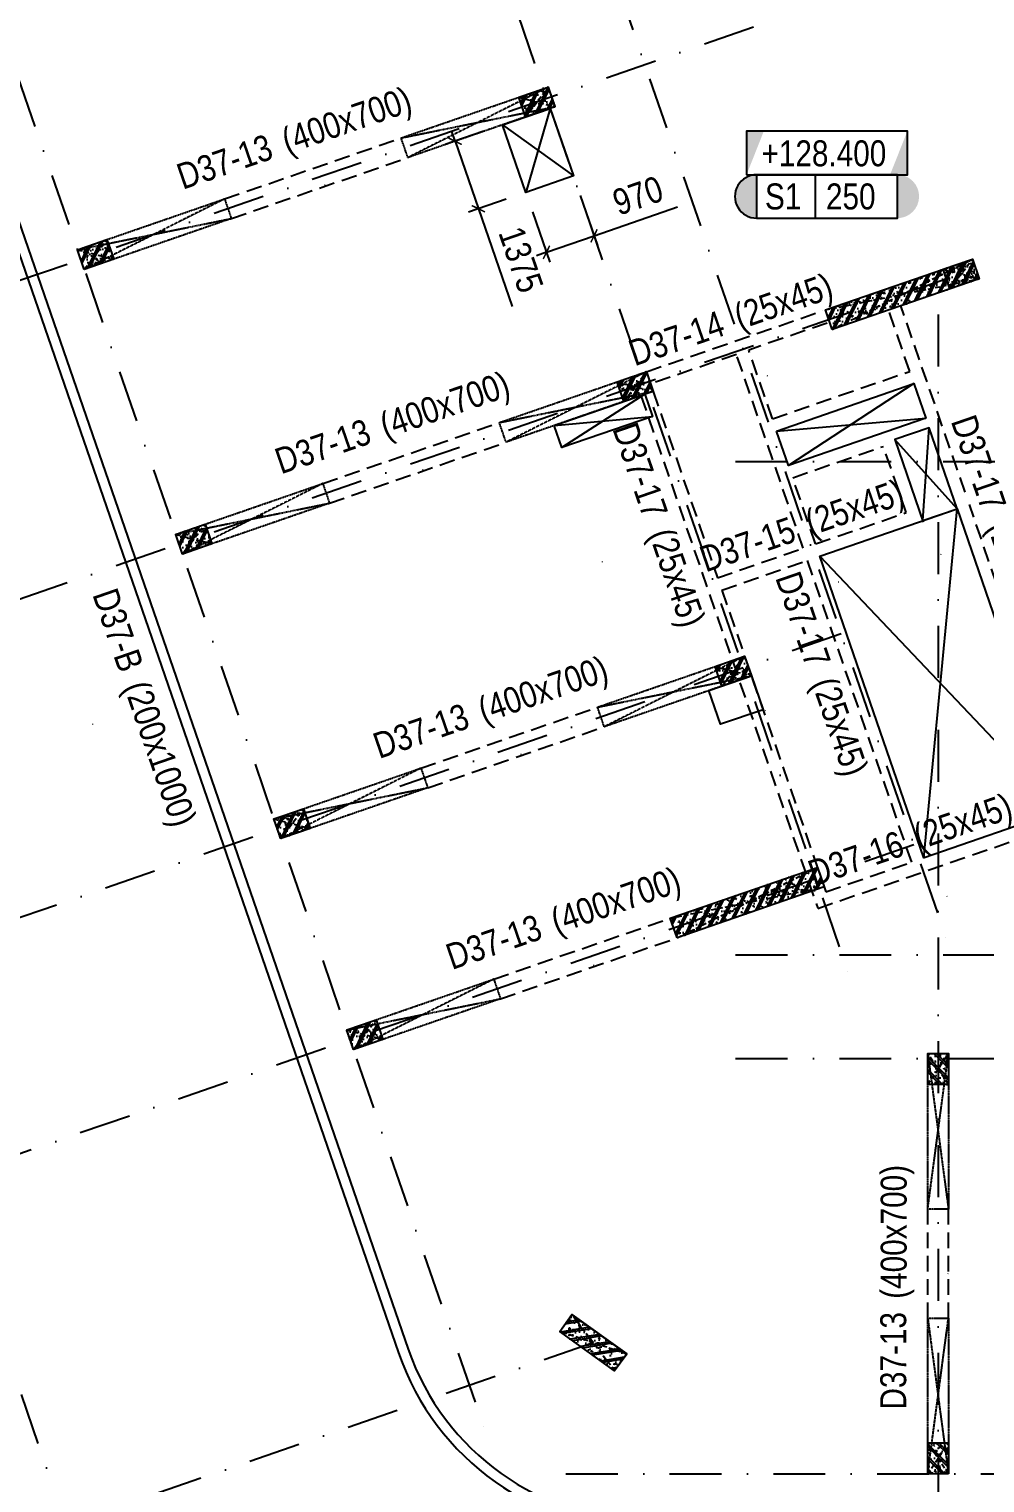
# Model space of a CAD drawing. Header units: millimetres. Extents: x -159515 to 1327256, y -225156 to 138737.
# Drawn here: x 671992 to 690419, y -32239 to -4233 of the extents above; entities that cross this region are included whole.
import ezdxf
from ezdxf.enums import TextEntityAlignment as Align

# ---------------------------------------------------------------- set-up
doc = ezdxf.new("R2010")
doc.units = ezdxf.units.MM
doc.header["$MEASUREMENT"] = 0
for name, pattern in [('DASHDOT', [1, 0.5, -0.25, 0, -0.25]), ('DASHED', [4.5, 3, -1.5]), ('HIDDEN', [0.375, 0.25, -0.125])]:
    doc.linetypes.add(name, pattern=pattern)
for name, color, linetype in [('ccu11-Khuat', 9, 'DASHED'), ('ccu11-Manh', 8, 'Continuous'), ('ccu11-Thay', 7, 'Continuous'), ('ccu12-Chidan', 9, 'Continuous'), ('ccu12-Text', 31, 'Continuous'), ('KC2-DIM', 251, 'Continuous'), ('KT-Luoi truc South Tower', 8, 'DASHDOT'), ('ST_MBDV Cot vach 220805$0$AUDIT_I_220805193045-5', 6, 'Continuous'), ('Xref_ST_MBDV Cot vach 30.7.2022|Xref_ST_MBDV Cot vach 30.7.2022|Xref_ST_MBDV Cot vach 30.7.2022|Xref_ST_MBDV Cot vach 30.7.2022|KC-Betong', 6, 'Continuous')]:
    doc.layers.add(name, color=color, linetype=linetype)
for name, color, linetype, lineweight in [('ccu12-Tencaukien', 9, 'Continuous', 15), ('KC-Tencaukien', 9, 'Continuous', 15), ('KT-Kich thuoc', 159, 'Continuous', 18)]:
    doc.layers.add(name, color=color, linetype=linetype, lineweight=lineweight)
doc.styles.add('Arial Narrow', font='ARIALN.TTF')
doc.dimstyles.new('ccu12-200', dxfattribs={"dimscale": 200, "dimtxt": 2.5, "dimasz": 1, "dimexe": 1, "dimexo": 2, "dimgap": 1, "dimtad": 1, "dimdec": 0, "dimrnd": 5, "dimdsep": 46, "dimtxsty": 'Arial Narrow', "dimblk": 'ARCHTICK', "dimcen": -1, "dimdle": 1, "dimclrd": 256, "dimclre": 256, "dimclrt": 3, "dimadec": 0, "dimazin": 2, "dimtfac": 0.1, "dimtdec": 0, "dimtmove": 0, "dimatfit": 1, "dimldrblk": 'ARCHTICK', "dimfxl": 1, "dimtvp": 0.833333, "dimtolj": 1, "dimtzin": 12, "dimarcsym": 0})
pattern_1 = [(50, (-550, 3050), (286.904, -25.101), [30, -330]), (355, (-550, 3050), (-55.5, 300.877), [24, -264]), (100.451, (-526.1, 3047.9), (231.404, 275.776), [25.496, -280.457]), (46.184, (-550, 3130), (426.896, -66.208), [45, -495]), (96.636, (-514.43, 3124.5), (373.865, 389.647), [38.244, -420.685]), (351.184, (-550, 3130), (373.865, 389.65), [36, -396]), (21, (-510, 3110), (238.763, -161.048), [30, -330]), (326, (-510, 3110), (97.326, 290.06), [24, -264]), (71.451, (-490.1, 3096.58), (336.09, 129.012), [25.496, -280.457]), (37.5, (-550, 3050), (4.864, 133.1575), [0, -260.8, 0, -268, 0, -265]), (7.5, (-550, 3050), (105.228, 157.7647), [0, -152.8, 0, -254.8, 0, -101]), (327.5, (-639.2, 3050), (213.529, -9.022), [0, -100, 0, -312, 0, -414]), (317.5, (-679.2, 3050), (233.274, 40.042), [0, -130, 0, -207.2, 0, -294]), (45, (-550, 3050), (-120.208, 120.208), []), (45, (-550, 3099), (-120.208, 120.208), [])]

# ---------------------------------------------------------------- blocks, each defined once
blk = doc.blocks.new('Asix South Tower')
at = {"layer": 'KT-Luoi truc South Tower', "ltscale": 2000}
for p, q in [((-61527.4, 64693.7), (-45306.5, 17710.6)), ((-63417.9, 64041.1), (-47197, 17057.9)), ((-72397.8, 60940.8), (-54232.5, 8325.6)), ((-80172.4, 58256.6), (-62007.1, 5641.4)), ((-37736.8, 39354.3), (-105450.5, 15976.2)), ((-37735.1, 33218.9), (-103274.2, 10591.7)), ((-45523, 29903.8), (-45523, -4459.1)), ((-49426.2, 27070.4), (10118.8, 27070.4)), ((-47391.3, 23749.2), (-101381.4, 5109.2)), ((-45988, 19684.6), (-99978.1, 1044.6)), ((-49426.2, 17570.4), (10118.8, 17570.4)), ((-49426.2, 15570.4), (10118.8, 15570.4)), ((-52170.8, 10095.3), (-96381.5, -5168.4)), ((-52698.1, 7570.4), (10118.8, 7570.4))]:
    blk.add_line(p, q, dxfattribs=at)
blk = doc.blocks.new('*U192')
at = {"layer": 'ccu12-Tencaukien', "color": 8, "ltscale": 10000}
blk.add_line((361, -155), (354, -155), dxfattribs=at)
at = {"layer": 'ccu12-Text', "color": 2, "style": 'Arial Narrow', "width": 0.8}
blk.add_attdef('SH', text='', height=300, dxfattribs=at).set_placement((276, 6), align=Align.BOTTOM_RIGHT)
at = {"layer": 'ccu12-Text', "color": 31, "style": 'Arial Narrow', "width": 0.8}
for tag, p in [('(', (508, -75)), ('KT', (633, -75)), (')', (963, -75))]:
    blk.add_attdef(tag, text='', height=250, dxfattribs=at).set_placement(p, align=Align.BOTTOM_LEFT)
blk = doc.blocks.new('_ArchTick')
at = {"color": 0, "const_width": 0.15}
blk.add_lwpolyline([(-0.5, -0.5), (0.5, 0.5)], dxfattribs=at)
blk = doc.blocks.new('*D239')
at = {"layer": 'Defpoints', "color": 0, "transparency": 16777216}
for p in [(681119, -6079, 0), (681568, -7378, 0), (680654, -7694)]:
    blk.add_point(p, dxfattribs=at)
at = {"layer": 'KC2-DIM', "lineweight": -2, "transparency": 16777216}
for p, q in [((680741, -6209), (680016, -6459)), ((680205, -6394), (680140, -6205)), ((680205, -6394), (680654, -7694)), ((681190, -7509), (680465, -7759)), ((680654, -7694), (681303, -9574))]:
    blk.add_line(p, q, dxfattribs=at)
at = {"layer": 'KC2-DIM', "lineweight": -2, "transparency": 16777216, "xscale": 200, "yscale": 200, "zscale": 200}
for p, rotation in [((680205, -6394), 289.0471379530832), ((680654, -7694), 109.0471379530833)]:
    blk.add_blockref('_ArchTick', p, dxfattribs=dict(at, rotation=rotation))
at = {"layer": 'KC2-DIM', "color": 3, "transparency": 16777216, "insert": (681474, -8674), "char_height": 500, "attachment_point": 5, "rotation": 289.0471, "style": 'Arial Narrow'}
blk.add_mtext('\\A1;1375', dxfattribs=at)
blk = doc.blocks.new('*D240')
at = {"layer": 'Defpoints', "color": 0, "transparency": 16777216}
for p in [(682485, -7062), (681568, -7378, 0), (682883, -8216)]:
    blk.add_point(p, dxfattribs=at)
at = {"layer": 'KC2-DIM', "lineweight": -2, "transparency": 16777216}
for p, q in [((682615, -7440), (682949, -8405)), ((681698, -7756), (682032, -8722)), ((682883, -8216), (684494, -7660)), ((681966, -8533), (682883, -8216)), ((681966, -8533), (681777, -8598))]:
    blk.add_line(p, q, dxfattribs=at)
at = {"layer": 'KC2-DIM', "lineweight": -2, "transparency": 16777216, "xscale": 200, "yscale": 200, "zscale": 200}
for p, rotation in [((682883, -8216), 199.0471379537657), ((681966, -8533), 19.04713795376569)]:
    blk.add_blockref('_ArchTick', p, dxfattribs=dict(at, rotation=rotation))
at = {"layer": 'KC2-DIM', "color": 3, "transparency": 16777216, "insert": (683729, -7442), "char_height": 500, "attachment_point": 5, "rotation": 19.0471, "style": 'Arial Narrow'}
blk.add_mtext('\\A1;970', dxfattribs=at)
blk = doc.blocks.new('*U279')
at = {"layer": 'ccu12-Tencaukien', "color": 8, "ltscale": 10000}
blk.add_line((361, -155), (354, -155), dxfattribs=at)
at = {"layer": 'ccu12-Text', "color": 2, "style": 'Arial Narrow', "width": 0.8}
blk.add_attdef('SH', text='', height=300, dxfattribs=at).set_placement((276, 6), align=Align.BOTTOM_RIGHT)
at = {"layer": 'ccu12-Text', "color": 31, "style": 'Arial Narrow', "width": 0.8}
for tag, p in [('(', (508, -75)), ('KT', (633, -75)), (')', (963, -75))]:
    blk.add_attdef(tag, text='', height=250, dxfattribs=at).set_placement(p, align=Align.BOTTOM_LEFT)
blk = doc.blocks.new('*U280')
at = {"layer": 'ccu12-Tencaukien', "color": 8, "ltscale": 10000}
blk.add_line((361, -155), (354, -155), dxfattribs=at)
at = {"layer": 'ccu12-Text', "color": 2, "style": 'Arial Narrow', "width": 0.8}
blk.add_attdef('SH', text='', height=300, dxfattribs=at).set_placement((276, 6), align=Align.BOTTOM_RIGHT)
at = {"layer": 'ccu12-Text', "color": 31, "style": 'Arial Narrow', "width": 0.8}
for tag, p in [('(', (508, -75)), ('KT', (633, -75)), (')', (963, -75))]:
    blk.add_attdef(tag, text='', height=250, dxfattribs=at).set_placement(p, align=Align.BOTTOM_LEFT)
blk = doc.blocks.new('*U281')
at = {"layer": 'ccu12-Tencaukien', "color": 8, "ltscale": 10000}
blk.add_line((361, -155), (354, -155), dxfattribs=at)
at = {"layer": 'ccu12-Text', "color": 2, "style": 'Arial Narrow', "width": 0.8}
blk.add_attdef('SH', text='', height=300, dxfattribs=at).set_placement((276, 6), align=Align.BOTTOM_RIGHT)
at = {"layer": 'ccu12-Text', "color": 31, "style": 'Arial Narrow', "width": 0.8}
for tag, p in [('(', (508, -75)), ('KT', (633, -75)), (')', (963, -75))]:
    blk.add_attdef(tag, text='', height=250, dxfattribs=at).set_placement(p, align=Align.BOTTOM_LEFT)
blk = doc.blocks.new('*U282')
at = {"layer": 'ccu12-Tencaukien', "color": 8, "ltscale": 10000}
blk.add_line((361, -155), (354, -155), dxfattribs=at)
at = {"layer": 'ccu12-Text', "color": 2, "style": 'Arial Narrow', "width": 0.8}
blk.add_attdef('SH', text='', height=300, dxfattribs=at).set_placement((276, 6), align=Align.BOTTOM_RIGHT)
at = {"layer": 'ccu12-Text', "color": 31, "style": 'Arial Narrow', "width": 0.8}
for tag, p in [('(', (508, -75)), ('KT', (633, -75)), (')', (963, -75))]:
    blk.add_attdef(tag, text='', height=250, dxfattribs=at).set_placement(p, align=Align.BOTTOM_LEFT)
blk = doc.blocks.new('*U283')
at = {"layer": 'ccu12-Tencaukien', "color": 8, "ltscale": 10000}
blk.add_line((361, -155), (354, -155), dxfattribs=at)
at = {"layer": 'ccu12-Text', "color": 2, "style": 'Arial Narrow', "width": 0.8}
blk.add_attdef('SH', text='', height=300, dxfattribs=at).set_placement((276, 6), align=Align.BOTTOM_RIGHT)
at = {"layer": 'ccu12-Text', "color": 31, "style": 'Arial Narrow', "width": 0.8}
for tag, p in [('(', (508, -75)), ('KT', (633, -75)), (')', (963, -75))]:
    blk.add_attdef(tag, text='', height=250, dxfattribs=at).set_placement(p, align=Align.BOTTOM_LEFT)
blk = doc.blocks.new('*U284')
at = {"layer": 'ccu12-Tencaukien', "color": 8, "ltscale": 10000}
blk.add_line((361, -155), (354, -155), dxfattribs=at)
at = {"layer": 'ccu12-Text', "color": 2, "style": 'Arial Narrow', "width": 0.8}
blk.add_attdef('SH', text='', height=300, dxfattribs=at).set_placement((276, 6), align=Align.BOTTOM_RIGHT)
at = {"layer": 'ccu12-Text', "color": 31, "style": 'Arial Narrow', "width": 0.8}
for tag, p in [('(', (508, -75)), ('KT', (633, -75)), (')', (963, -75))]:
    blk.add_attdef(tag, text='', height=250, dxfattribs=at).set_placement(p, align=Align.BOTTOM_LEFT)
blk = doc.blocks.new('ccu11-cmb-flat-8')
at = {"layer": 'ccu12-Chidan', "color": 7}
blk.add_lwpolyline([(0, 0), (1550, 0), (1550, 419), (0, 419)], close=True, dxfattribs=at)
at = {"layer": 'ccu12-Chidan'}
for points in [[(0, 0), (166, 419), (0, 419)], [(1550, 419), (1383, 0), (1550, 0)]]:
    blk.add_solid(points, dxfattribs=at)
at = {"layer": 'ccu12-Chidan', "color": 31, "style": 'Arial Narrow', "width": 0.8}
blk.add_attdef('+100.00', text='', height=250, dxfattribs=at).set_placement((745, 206), align=Align.MIDDLE_CENTER)
blk = doc.blocks.new('ccu11-chieudaysan-flat-2')
at = {"layer": 'ccu12-Chidan'}
for points in [[(-569, 0), (-569, 419, 1)], [(788, 419), (788, 0, 1)]]:
    blk.add_hatch(color=8, dxfattribs=at).paths.add_polyline_path(points)
at = {"layer": 'ccu12-Chidan', "color": 7}
blk.add_line((0, 0), (0, 419), dxfattribs=at)
blk.add_lwpolyline([(-569, 0), (788, 0), (788, 419), (-569, 419)], close=True, dxfattribs=at)
blk.add_arc((-569, 209), 209, 90, 270.0001, dxfattribs=at)
at = {"layer": 'ccu12-Chidan', "color": 31, "style": 'Arial Narrow', "width": 0.7}
for tag, p in [('S00', (-488, 209)), ('200', (100, 209))]:
    blk.add_attdef(tag, text='', height=250, dxfattribs=at).set_placement(p, align=Align.MIDDLE_LEFT)
blk = doc.blocks.new('*U327')
h = blk.add_hatch()
h.set_pattern_fill('VATLIEU04', color=250, scale=40, style=0, pattern_type=2)
h.set_pattern_definition([(50, (-550, 650), (286.904, -25.1), [30, -330]), (355, (-550, 650), (-55.5, 300.88), [24, -264]), (100.451, (-526.1, 647.9), (231.404, 275.776), [25.496, -280.457]), (46.184, (-550, 730), (426.9, -66.21), [45, -495]), (96.636, (-514.43, 724.5), (373.87, 389.65), [38.24, -420.69]), (351.184, (-550, 730), (373.86, 389.65), [36, -396]), (21, (-510, 710), (238.763, -161.048), [30, -330]), (326, (-510, 710), (97.326, 290.06), [24, -264]), (71.451, (-490.1, 696.58), (336.09, 129.01), [25.496, -280.457]), (37.5, (-550, 650), (4.864, 133.1575), [0, -260.8, 0, -268, 0, -265]), (7.5, (-550, 650), (105.228, 157.765), [0, -152.8, 0, -254.8, 0, -101]), (327.5, (-639.2, 650), (213.529, -9.022), [0, -100, 0, -312, 0, -414]), (317.5, (-679.2, 650), (233.274, 40.042), [0, -130, 0, -207.2, 0, -294]), (45, (-550, 650), (-120.208, 120.208), []), (45, (-550, 699), (-120.208, 120.208), [])])
h.paths.add_polyline_path([(-475, -475), (-75, -475), (-75, 125), (-475, 125)])
at = {"color": 6, "ltscale": 0.25}
blk.add_lwpolyline([(-475, -475), (-75, -475), (-75, 125), (-475, 125)], close=True, dxfattribs=at)
at = {"layer": 'Defpoints', "linetype": 'ByBlock', "ltscale": 30}
for p, q in [((-75, -475), (-475, 125)), ((-475, -475), (-75, 125))]:
    blk.add_line(p, q, dxfattribs=at)
blk = doc.blocks.new('*U328')
h = blk.add_hatch()
h.set_pattern_fill('VATLIEU04', color=250, scale=40, style=0, pattern_type=2)
h.set_pattern_definition([(50, (-550, 650), (286.904, -25.1), [30, -330]), (355, (-550, 650), (-55.5, 300.88), [24, -264]), (100.451, (-526.1, 647.9), (231.404, 275.776), [25.496, -280.457]), (46.184, (-550, 730), (426.9, -66.21), [45, -495]), (96.636, (-514.43, 724.5), (373.87, 389.65), [38.24, -420.69]), (351.184, (-550, 730), (373.86, 389.65), [36, -396]), (21, (-510, 710), (238.763, -161.048), [30, -330]), (326, (-510, 710), (97.326, 290.06), [24, -264]), (71.451, (-490.1, 696.58), (336.09, 129.01), [25.496, -280.457]), (37.5, (-550, 650), (4.864, 133.1575), [0, -260.8, 0, -268, 0, -265]), (7.5, (-550, 650), (105.228, 157.765), [0, -152.8, 0, -254.8, 0, -101]), (327.5, (-639.2, 650), (213.529, -9.022), [0, -100, 0, -312, 0, -414]), (317.5, (-679.2, 650), (233.274, 40.042), [0, -130, 0, -207.2, 0, -294]), (45, (-550, 650), (-120.208, 120.208), []), (45, (-550, 699), (-120.208, 120.208), [])])
h.paths.add_polyline_path([(-475, -475), (-75, -475), (-75, 125), (-475, 125)])
at = {"color": 6, "ltscale": 0.25}
blk.add_lwpolyline([(-475, -475), (-75, -475), (-75, 125), (-475, 125)], close=True, dxfattribs=at)
at = {"layer": 'Defpoints', "linetype": 'ByBlock', "ltscale": 30}
for p, q in [((-75, -475), (-475, 125)), ((-475, -475), (-75, 125))]:
    blk.add_line(p, q, dxfattribs=at)
blk = doc.blocks.new('*U211')
h = blk.add_hatch()
h.set_pattern_fill('VATLIEU04', color=250, scale=40, style=0, pattern_type=2)
h.set_pattern_definition(pattern_1)
h.paths.add_polyline_path([(-475, -475), (-75, -475), (-75, 2525), (-475, 2525)])
at = {"color": 6, "ltscale": 0.25}
blk.add_lwpolyline([(-475, -475), (-75, -475), (-75, 2525), (-475, 2525)], close=True, dxfattribs=at)
at = {"layer": 'Defpoints', "linetype": 'ByBlock', "ltscale": 30}
for p, q in [((-75, -475), (-475, 2525)), ((-475, -475), (-75, 2525))]:
    blk.add_line(p, q, dxfattribs=at)
blk = doc.blocks.new('*U329')
h = blk.add_hatch()
h.set_pattern_fill('VATLIEU04', color=250, scale=40, style=0, pattern_type=2)
h.set_pattern_definition([(50, (-550, 650), (286.904, -25.1), [30, -330]), (355, (-550, 650), (-55.5, 300.88), [24, -264]), (100.451, (-526.1, 647.9), (231.404, 275.776), [25.496, -280.457]), (46.184, (-550, 730), (426.9, -66.21), [45, -495]), (96.636, (-514.43, 724.5), (373.87, 389.65), [38.24, -420.69]), (351.184, (-550, 730), (373.86, 389.65), [36, -396]), (21, (-510, 710), (238.763, -161.048), [30, -330]), (326, (-510, 710), (97.326, 290.06), [24, -264]), (71.451, (-490.1, 696.58), (336.09, 129.01), [25.496, -280.457]), (37.5, (-550, 650), (4.864, 133.1575), [0, -260.8, 0, -268, 0, -265]), (7.5, (-550, 650), (105.228, 157.765), [0, -152.8, 0, -254.8, 0, -101]), (327.5, (-639.2, 650), (213.529, -9.022), [0, -100, 0, -312, 0, -414]), (317.5, (-679.2, 650), (233.274, 40.042), [0, -130, 0, -207.2, 0, -294]), (45, (-550, 650), (-120.208, 120.208), []), (45, (-550, 699), (-120.208, 120.208), [])])
h.paths.add_polyline_path([(-475, -475), (-75, -475), (-75, 125), (-475, 125)])
at = {"color": 6, "ltscale": 0.25}
blk.add_lwpolyline([(-475, -475), (-75, -475), (-75, 125), (-475, 125)], close=True, dxfattribs=at)
at = {"layer": 'Defpoints', "linetype": 'ByBlock', "ltscale": 30}
for p, q in [((-75, -475), (-475, 125)), ((-475, -475), (-75, 125))]:
    blk.add_line(p, q, dxfattribs=at)
blk = doc.blocks.new('*U326')
h = blk.add_hatch()
h.set_pattern_fill('VATLIEU04', color=250, scale=40, style=0, pattern_type=2)
h.set_pattern_definition([(50, (-550, 650), (286.904, -25.1), [30, -330]), (355, (-550, 650), (-55.5, 300.88), [24, -264]), (100.451, (-526.1, 647.9), (231.404, 275.776), [25.496, -280.457]), (46.184, (-550, 730), (426.9, -66.21), [45, -495]), (96.636, (-514.43, 724.5), (373.87, 389.65), [38.24, -420.69]), (351.184, (-550, 730), (373.86, 389.65), [36, -396]), (21, (-510, 710), (238.763, -161.048), [30, -330]), (326, (-510, 710), (97.326, 290.06), [24, -264]), (71.451, (-490.1, 696.58), (336.09, 129.01), [25.496, -280.457]), (37.5, (-550, 650), (4.864, 133.1575), [0, -260.8, 0, -268, 0, -265]), (7.5, (-550, 650), (105.228, 157.765), [0, -152.8, 0, -254.8, 0, -101]), (327.5, (-639.2, 650), (213.529, -9.022), [0, -100, 0, -312, 0, -414]), (317.5, (-679.2, 650), (233.274, 40.042), [0, -130, 0, -207.2, 0, -294]), (45, (-550, 650), (-120.208, 120.208), []), (45, (-550, 699), (-120.208, 120.208), [])])
h.paths.add_polyline_path([(-475, -475), (-75, -475), (-75, 125), (-475, 125)])
at = {"color": 6, "ltscale": 0.25}
blk.add_lwpolyline([(-475, -475), (-75, -475), (-75, 125), (-475, 125)], close=True, dxfattribs=at)
at = {"layer": 'Defpoints', "linetype": 'ByBlock', "ltscale": 30}
for p, q in [((-75, -475), (-475, 125)), ((-475, -475), (-75, 125))]:
    blk.add_line(p, q, dxfattribs=at)
blk = doc.blocks.new('*U212')
h = blk.add_hatch()
h.set_pattern_fill('VATLIEU04', color=250, scale=40, style=0, pattern_type=2)
h.set_pattern_definition([(50, (-550, 650), (286.904, -25.1), [30, -330]), (355, (-550, 650), (-55.5, 300.88), [24, -264]), (100.451, (-526.1, 647.9), (231.404, 275.776), [25.496, -280.457]), (46.184, (-550, 730), (426.9, -66.21), [45, -495]), (96.636, (-514.43, 724.5), (373.87, 389.65), [38.24, -420.69]), (351.184, (-550, 730), (373.86, 389.65), [36, -396]), (21, (-510, 710), (238.763, -161.048), [30, -330]), (326, (-510, 710), (97.326, 290.06), [24, -264]), (71.451, (-490.1, 696.58), (336.09, 129.01), [25.496, -280.457]), (37.5, (-550, 650), (4.864, 133.1575), [0, -260.8, 0, -268, 0, -265]), (7.5, (-550, 650), (105.228, 157.765), [0, -152.8, 0, -254.8, 0, -101]), (327.5, (-639.2, 650), (213.529, -9.022), [0, -100, 0, -312, 0, -414]), (317.5, (-679.2, 650), (233.274, 40.042), [0, -130, 0, -207.2, 0, -294]), (45, (-550, 650), (-120.208, 120.208), []), (45, (-550, 699), (-120.208, 120.208), [])])
h.paths.add_polyline_path([(-475, -475), (-75, -475), (-75, 125), (-475, 125)])
at = {"color": 6, "ltscale": 0.25}
blk.add_lwpolyline([(-475, -475), (-75, -475), (-75, 125), (-475, 125)], close=True, dxfattribs=at)
at = {"layer": 'Defpoints', "linetype": 'ByBlock', "ltscale": 30}
for p, q in [((-75, -475), (-475, 125)), ((-475, -475), (-75, 125))]:
    blk.add_line(p, q, dxfattribs=at)
blk = doc.blocks.new('*U323')
h = blk.add_hatch()
h.set_pattern_fill('VATLIEU04', color=250, scale=40, style=0, pattern_type=2)
h.set_pattern_definition([(50, (-550, 650), (286.904, -25.1), [30, -330]), (355, (-550, 650), (-55.5, 300.88), [24, -264]), (100.451, (-526.1, 647.9), (231.404, 275.776), [25.496, -280.457]), (46.184, (-550, 730), (426.9, -66.21), [45, -495]), (96.636, (-514.43, 724.5), (373.87, 389.65), [38.24, -420.69]), (351.184, (-550, 730), (373.86, 389.65), [36, -396]), (21, (-510, 710), (238.763, -161.048), [30, -330]), (326, (-510, 710), (97.326, 290.06), [24, -264]), (71.451, (-490.1, 696.58), (336.09, 129.01), [25.496, -280.457]), (37.5, (-550, 650), (4.864, 133.1575), [0, -260.8, 0, -268, 0, -265]), (7.5, (-550, 650), (105.228, 157.765), [0, -152.8, 0, -254.8, 0, -101]), (327.5, (-639.2, 650), (213.529, -9.022), [0, -100, 0, -312, 0, -414]), (317.5, (-679.2, 650), (233.274, 40.042), [0, -130, 0, -207.2, 0, -294]), (45, (-550, 650), (-120.208, 120.208), []), (45, (-550, 699), (-120.208, 120.208), [])])
h.paths.add_polyline_path([(-475, -475), (-75, -475), (-75, 125), (-475, 125)])
at = {"color": 6, "ltscale": 0.25}
blk.add_lwpolyline([(-475, -475), (-75, -475), (-75, 125), (-475, 125)], close=True, dxfattribs=at)
at = {"layer": 'Defpoints', "linetype": 'ByBlock', "ltscale": 30}
for p, q in [((-75, -475), (-475, 125)), ((-475, -475), (-75, 125))]:
    blk.add_line(p, q, dxfattribs=at)
blk = doc.blocks.new('*U215')
h = blk.add_hatch()
h.set_pattern_fill('VATLIEU04', color=250, scale=40, style=0, pattern_type=2)
h.set_pattern_definition([(50, (-550, 1350), (286.904, -25.1), [30, -330]), (355, (-550, 1350), (-55.5, 300.877), [24, -264]), (100.451, (-526.1, 1347.9), (231.404, 275.776), [25.496, -280.457]), (46.184, (-550, 1430), (426.896, -66.21), [45, -495]), (96.636, (-514.43, 1424.5), (373.865, 389.65), [38.244, -420.685]), (351.184, (-550, 1430), (373.86, 389.65), [36, -396]), (21, (-510, 1410), (238.763, -161.048), [30, -330]), (326, (-510, 1410), (97.326, 290.06), [24, -264]), (71.451, (-490.1, 1396.58), (336.09, 129.012), [25.496, -280.457]), (37.5, (-550, 1350), (4.864, 133.1575), [0, -260.8, 0, -268, 0, -265]), (7.5, (-550, 1350), (105.228, 157.765), [0, -152.8, 0, -254.8, 0, -101]), (327.5, (-639.2, 1350), (213.529, -9.022), [0, -100, 0, -312, 0, -414]), (317.5, (-679.2, 1350), (233.274, 40.042), [0, -130, 0, -207.2, 0, -294]), (45, (-550, 1350), (-120.208, 120.208), []), (45, (-550, 1399), (-120.208, 120.208), [])])
h.paths.add_polyline_path([(-475, -475), (-75, -475), (-75, 825), (-475, 825)])
at = {"color": 6, "ltscale": 0.25}
blk.add_lwpolyline([(-475, -475), (-75, -475), (-75, 825), (-475, 825)], close=True, dxfattribs=at)
at = {"layer": 'Defpoints', "linetype": 'ByBlock', "ltscale": 30}
for p, q in [((-75, -475), (-475, 825)), ((-475, -475), (-75, 825))]:
    blk.add_line(p, q, dxfattribs=at)
blk = doc.blocks.new('*U322')
h = blk.add_hatch()
h.set_pattern_fill('VATLIEU04', color=250, scale=40, style=0, pattern_type=2)
h.set_pattern_definition([(50, (-550, 650), (286.904, -25.1), [30, -330]), (355, (-550, 650), (-55.5, 300.88), [24, -264]), (100.451, (-526.1, 647.9), (231.404, 275.776), [25.496, -280.457]), (46.184, (-550, 730), (426.9, -66.21), [45, -495]), (96.636, (-514.43, 724.5), (373.87, 389.65), [38.24, -420.69]), (351.184, (-550, 730), (373.86, 389.65), [36, -396]), (21, (-510, 710), (238.763, -161.048), [30, -330]), (326, (-510, 710), (97.326, 290.06), [24, -264]), (71.451, (-490.1, 696.58), (336.09, 129.01), [25.496, -280.457]), (37.5, (-550, 650), (4.864, 133.1575), [0, -260.8, 0, -268, 0, -265]), (7.5, (-550, 650), (105.228, 157.765), [0, -152.8, 0, -254.8, 0, -101]), (327.5, (-639.2, 650), (213.529, -9.022), [0, -100, 0, -312, 0, -414]), (317.5, (-679.2, 650), (233.274, 40.042), [0, -130, 0, -207.2, 0, -294]), (45, (-550, 650), (-120.208, 120.208), []), (45, (-550, 699), (-120.208, 120.208), [])])
h.paths.add_polyline_path([(-475, -475), (-75, -475), (-75, 125), (-475, 125)])
at = {"color": 6, "ltscale": 0.25}
blk.add_lwpolyline([(-475, -475), (-75, -475), (-75, 125), (-475, 125)], close=True, dxfattribs=at)
at = {"layer": 'Defpoints', "linetype": 'ByBlock', "ltscale": 30}
for p, q in [((-75, -475), (-475, 125)), ((-475, -475), (-75, 125))]:
    blk.add_line(p, q, dxfattribs=at)
blk = doc.blocks.new('*U389')
at = {"color": 6, "linetype": 'HIDDEN', "ltscale": 10}
for p, q in [((-75, 2525), (-475, -475)), ((-75, -475), (-475, 2525))]:
    blk.add_line(p, q, dxfattribs=at)
blk.add_lwpolyline([(-475, -475), (-75, -475), (-75, 2525), (-475, 2525)], close=True, dxfattribs=at)
blk = doc.blocks.new('*U390')
at = {"color": 6, "linetype": 'HIDDEN', "ltscale": 10}
for p, q in [((-75, 2525), (-475, -475)), ((-75, -475), (-475, 2525))]:
    blk.add_line(p, q, dxfattribs=at)
blk.add_lwpolyline([(-475, -475), (-75, -475), (-75, 2525), (-475, 2525)], close=True, dxfattribs=at)
blk = doc.blocks.new('*U386')
at = {"color": 6, "linetype": 'HIDDEN', "ltscale": 10}
for p, q in [((-75, 2525), (-475, -475)), ((-75, -475), (-475, 2525))]:
    blk.add_line(p, q, dxfattribs=at)
blk.add_lwpolyline([(-475, -475), (-75, -475), (-75, 2525), (-475, 2525)], close=True, dxfattribs=at)
blk = doc.blocks.new('*U951')
h = blk.add_hatch()
h.set_pattern_fill('VATLIEU04', color=250, scale=40, style=0, pattern_type=2)
h.set_pattern_definition(pattern_1)
h.paths.add_polyline_path([(-475, -475), (-75, -475), (-75, 2525), (-475, 2525)])
at = {"color": 6, "ltscale": 0.25}
blk.add_lwpolyline([(-475, -475), (-75, -475), (-75, 2525), (-475, 2525)], close=True, dxfattribs=at)
at = {"layer": 'Defpoints', "linetype": 'ByBlock', "ltscale": 30}
for p, q in [((-75, -475), (-475, 2525)), ((-475, -475), (-75, 2525))]:
    blk.add_line(p, q, dxfattribs=at)
blk = doc.blocks.new('*U387')
at = {"color": 6, "linetype": 'HIDDEN', "ltscale": 10}
for p, q in [((-75, 2525), (-475, -475)), ((-75, -475), (-475, 2525))]:
    blk.add_line(p, q, dxfattribs=at)
blk.add_lwpolyline([(-475, -475), (-75, -475), (-75, 2525), (-475, 2525)], close=True, dxfattribs=at)
blk = doc.blocks.new('*U388')
at = {"color": 6, "linetype": 'HIDDEN', "ltscale": 10}
for p, q in [((-75, 2525), (-475, -475)), ((-75, -475), (-475, 2525))]:
    blk.add_line(p, q, dxfattribs=at)
blk.add_lwpolyline([(-475, -475), (-75, -475), (-75, 2525), (-475, 2525)], close=True, dxfattribs=at)
blk = doc.blocks.new('*U378')
at = {"color": 6, "linetype": 'HIDDEN', "ltscale": 10}
for p, q in [((-75, 2525), (-475, -475)), ((-75, -475), (-475, 2525))]:
    blk.add_line(p, q, dxfattribs=at)
blk.add_lwpolyline([(-475, -475), (-75, -475), (-75, 2525), (-475, 2525)], close=True, dxfattribs=at)
blk = doc.blocks.new('*U381')
at = {"color": 6, "linetype": 'HIDDEN', "ltscale": 10}
for p, q in [((-75, 2525), (-475, -475)), ((-75, -475), (-475, 2525))]:
    blk.add_line(p, q, dxfattribs=at)
blk.add_lwpolyline([(-475, -475), (-75, -475), (-75, 2525), (-475, 2525)], close=True, dxfattribs=at)
blk = doc.blocks.new('*U383')
at = {"color": 6, "linetype": 'HIDDEN', "ltscale": 10}
for p, q in [((-75, 2525), (-475, -475)), ((-75, -475), (-475, 2525))]:
    blk.add_line(p, q, dxfattribs=at)
blk.add_lwpolyline([(-475, -475), (-75, -475), (-75, 2525), (-475, 2525)], close=True, dxfattribs=at)
blk = doc.blocks.new('*U384')
at = {"color": 6, "linetype": 'HIDDEN', "ltscale": 10}
for p, q in [((-75, 2525), (-475, -475)), ((-75, -475), (-475, 2525))]:
    blk.add_line(p, q, dxfattribs=at)
blk.add_lwpolyline([(-475, -475), (-75, -475), (-75, 2525), (-475, 2525)], close=True, dxfattribs=at)
blk = doc.blocks.new('*U50')
h = blk.add_hatch()
h.set_pattern_fill('VATLIEU04', color=250, scale=40, style=0, pattern_type=2)
h.set_pattern_definition([(50, (-550, 1350), (286.904, -25.1), [30, -330]), (355, (-550, 1350), (-55.5, 300.877), [24, -264]), (100.451, (-526.1, 1347.9), (231.404, 275.776), [25.496, -280.457]), (46.184, (-550, 1430), (426.896, -66.21), [45, -495]), (96.636, (-514.43, 1424.5), (373.865, 389.65), [38.244, -420.685]), (351.184, (-550, 1430), (373.86, 389.65), [36, -396]), (21, (-510, 1410), (238.763, -161.048), [30, -330]), (326, (-510, 1410), (97.326, 290.06), [24, -264]), (71.451, (-490.1, 1396.58), (336.09, 129.012), [25.496, -280.457]), (37.5, (-550, 1350), (4.864, 133.1575), [0, -260.8, 0, -268, 0, -265]), (7.5, (-550, 1350), (105.228, 157.765), [0, -152.8, 0, -254.8, 0, -101]), (327.5, (-639.2, 1350), (213.529, -9.022), [0, -100, 0, -312, 0, -414]), (317.5, (-679.2, 1350), (233.274, 40.042), [0, -130, 0, -207.2, 0, -294]), (45, (-550, 1350), (-120.208, 120.208), []), (45, (-550, 1399), (-120.208, 120.208), [])])
h.paths.add_polyline_path([(-475, -475), (-75, -475), (-75, 825), (-475, 825)])
at = {"color": 6, "ltscale": 0.25}
blk.add_lwpolyline([(-475, -475), (-75, -475), (-75, 825), (-475, 825)], close=True, dxfattribs=at)
at = {"layer": 'Defpoints', "linetype": 'ByBlock', "ltscale": 30}
for p, q in [((-75, -475), (-475, 825)), ((-475, -475), (-75, 825))]:
    blk.add_line(p, q, dxfattribs=at)
blk = doc.blocks.new('MBCV-T37')
at = {"layer": 'ST_MBDV Cot vach 220805$0$AUDIT_I_220805193045-5', "linetype": 'ByBlock'}
for name, p, xscale, rotation in [('*U327', (-19408, 16843, 0), -0.9999999999999996, 289.0471379532163), ('*U329', (-27915, 13906, 0), -0.9999999999999996, 289.0471379532163), ('*U323', (-11229, 13531, 0), -0.9999999999999996, 289.0471379532163), ('*U327', (-17515, 11360, 0), -0.9999999999999996, 289.0471379532163), ('*U326', (-26022, 8423, 0), -0.9999999999999996, 289.0471379532163), ('*U328', (-15622, 5878, 0), -0.9999999999999996, 289.0471379532163), ('*U212', (-24129, 2941, 0), -0.9999999999999996, 289.0471379532163), ('*U211', (-16488, 1030, 0), -0.9999999999999996, 289.0471379532163), ('*U323', (-22726, -1124, 0), -0.9999999999999996, 289.0471379532163), ('*U323', (-12025, -1925, 0), -1, 359.9999999999985), ('*U215', (-18416, -7700, 0), -1, 54.35941822448696), ('*U322', (-12025, -9425, 0), -1, 359.9999999999985)]:
    blk.add_blockref(name, p, dxfattribs=dict(at, xscale=xscale, rotation=rotation))
at = {"layer": 'Xref_ST_MBDV Cot vach 30.7.2022|Xref_ST_MBDV Cot vach 30.7.2022|Xref_ST_MBDV Cot vach 30.7.2022|Xref_ST_MBDV Cot vach 30.7.2022|KC-Betong', "linetype": 'ByBlock'}
for name, p, xscale, rotation in [('*U389', (-21677, 16060, 0), -0.9999999999999997, 289.0471379532163), ('*U387', (-27916, 13906, 0), -0.9999999999999997, 289.0471379532163), ('*U951', (-13498, 12747, 0), -0.9999999999999997, 289.0471379532163), ('*U390', (-19784, 10577, 0), -0.9999999999999997, 289.0471379532163), ('*U388', (-26023, 8423, 0), -0.9999999999999997, 289.0471379532163), ('*U386', (-17891, 5095, 0), -0.9999999999999997, 289.0471379532163), ('*U378', (-24130, 2941, 0), -0.9999999999999997, 289.0471379532163), ('*U951', (-16488, 1030, 0), -0.9999999999999997, 289.0471379532163), ('*U383', (-22727, -1124, 0), -0.9999999999999997, 289.0471379532163), ('*U381', (-12025, -4325, 0), -1, 359.9999999999985), ('*U50', (-18416, -7701, 0), -0.9999999999999997, 54.35941822448728), ('*U384', (-12025, -9425, 0), -1, 359.9999999999985)]:
    blk.add_blockref(name, p, dxfattribs=dict(at, xscale=xscale, rotation=rotation))
blk = doc.blocks.new('mbkc-t37')
at = {"elevation": 0}
for points in [[(-26286, 27544), (-26287, 27544), (-28875, 34908, 0.338337), (-32749, 36444), (-62185, 26289, 0.459457), (-64225, 21139), (-55456, 6813, 0.279689), (-50490, 5781), (-27772, 13619, 0.204279), (-27706, 13740), (-27482, 14770, -0.275412), (-26755, 15571), (-22342, 17089, -0.414195), (-21181, 16524), (-12852, -7567, 0.319754), (-8032, -11000), (37106, -11000, 0.36531), (42072, -6689, 0.102434), (42063, -5068), (39621, 6403, 0.132611), (38155, 9202, 0.066499), (37024, 10116, 0.137615), (34943, 10700), (9300, 10700)], [(-53502, 5908, 0.161195), (-50556, 5970), (-27901, 13786), (-27678, 14811, -0.274307), (-26816, 15761), (-22407, 17278, -0.414153), (-20992, 16589), (-12663, -7501, 0.319754), (-8032, -10800), (37104, -10800, 0.151467), (39864, -9900)]]:
    blk.add_lwpolyline(points, format="xyb", dxfattribs=at)
at = {"layer": 'ccu11-Khuat', "ltscale": 100}
for p, q in [((-16204, 14659, 0), (-12801, 15834, 0)), ((-16074, 14281, 0), (-12668, 15457, 0)), ((-8072, 11330), (-4669, 12505)), ((-2997, 11337, 0), (-3405, 12519, 0)), ((-1928, 9008), (-3168, 12600)), ((-5048, 7931), (-6337, 11665)), ((-5643, 10423), (-6100, 11747)), ((-7942, 10952, 0), (-6702, 7360, 0)), ((-8178, 10870), (-4768, 994)), ((-14311, 9176, 0), (-10909, 10351, 0)), ((-14181, 8798, 0), (-10778, 9973, 0)), ((-4811, 8013), (-5252, 9289)), ((0, 3423), (-1847, 8772)), ((-6702, 7360), (-5048, 7931)), ((-6620, 7124), (-4967, 7695)), ((-2959, 1882), (-4966, 7694)), ((-6620, 7124, 0), (-4613, 1312, 0)), ((-12419, 3694, 0), (-9016, 4869, 0)), ((-12288, 3316, 0), (-8885, 4491, 0)), ((-4767, 993), (0, 2639)), ((-4612, 1311), (-2959, 1882)), ((-11015, -371, 0), (-7612, 804, 0)), ((-10885, -749, 0), (-7482, 426, 0)), ((-2650, -6900, 0), (-2650, -4800, 0)), ((-2250, -6900, 0), (-2250, -4800, 0))]:
    blk.add_line(p, q, dxfattribs=at)
at = {"layer": 'ccu11-Khuat', "ltscale": 100, "elevation": 0}
for points in [[(-4588, 12269), (-6100, 11747)], [(-6337, 11665), (-7991, 11094)], [(-5643, 10423), (-2997, 11337)], [(-5252, 9289), (-3503, 9893)], [(-4811, 8013), (-3062, 8617), (-3503, 9893)]]:
    blk.add_lwpolyline(points, dxfattribs=at)
at = {"layer": 'ccu11-Manh'}
for p, q in [((-9930, 16402, 0), (-10398, 14786, 0)), ((-10847, 16086, 0), (-9481, 15102, 0)), ((-2916, 11101, 0), (-5334, 9525, 0)), ((-8103, 10897, 0), (-9705, 9868, 0)), ((-9852, 10293, 0), (-7956, 10471, 0)), ((-5562, 10187, 0), (-2687, 10439, 0)), ((-2745, 8462, 0), (-2622, 10250, 0)), ((-2083, 8690), (-3283, 10022, 0)), ((-2723, 1963, 0), (-2083, 8690)), ((-4729, 7775), (-76, 2877, 0))]:
    blk.add_line(p, q, dxfattribs=at)
at = {"layer": 'ccu11-Thay', "elevation": 0}
blk.add_lwpolyline([(-10847, 16086), (-9930, 16402), (-9481, 15102), (-10398, 14786)], close=True, dxfattribs=at)
for points in [[(-5562, 10187), (-2916, 11101), (-2687, 10439), (-5334, 9525), (-5562, 10187)], [(-9852, 10293), (-8103, 10897), (-7956, 10471), (-9705, 9868), (-9852, 10293)], [(-2745, 8462), (-2083, 8690), (-2622, 10250), (-3283, 10022), (-2735, 8433)], [(-6868, 5187), (-6049, 5470), (-5825, 4820), (-6644, 4538), (-6868, 5187)]]:
    blk.add_lwpolyline(points, dxfattribs=at)
blk.add_lwpolyline([(-76, 2877), (-2721, 1964, -0.414214), (-2723, 1964), (-4729, 7775, -0.414214), (-4728, 7777), (-2083, 8690), (-1323, 6488)], format="xyb", dxfattribs=at)
at = {"layer": 'ccu11-Khuat'}
blk.add_blockref('MBCV-T37', (9300, 0, 0), dxfattribs=at)
blk = doc.blocks.new('*U263')
at = {"layer": 'ccu12-Tencaukien', "color": 8, "ltscale": 10000}
blk.add_line((361, -155), (354, -155), dxfattribs=at)
at = {"layer": 'ccu12-Text', "color": 2, "style": 'Arial Narrow', "width": 0.8}
blk.add_attdef('SH', text='', height=300, dxfattribs=at).set_placement((276, 6), align=Align.BOTTOM_RIGHT)
at = {"layer": 'ccu12-Text', "color": 31, "style": 'Arial Narrow', "width": 0.8}
for tag, p in [('(', (508, -75)), ('KT', (633, -75)), (')', (963, -75))]:
    blk.add_attdef(tag, text='', height=250, dxfattribs=at).set_placement(p, align=Align.BOTTOM_LEFT)

msp = doc.modelspace()

# ---------------------------------------------------------------- block references
msp.add_blockref('mbkc-t37', (691965.6, -22163.9, 0))
at = {"layer": 'ccu12-Tencaukien', "extrusion": (7.34415e-07, -7.83226e-07, 1)}
ref = msp.add_blockref('*U263', (677049.8, -6941.1, 0.5), dxfattribs=dict(at, xscale=1.815893337873055, yscale=1.815893337873055, zscale=1.815893337873055, rotation=358.5718110349674))
ref.add_attrib('KT', '(400x700)', dxfattribs={"color": 31, "extrusion": (7.34415e-07, -7.83226e-07, 1), "height": 500, "rotation": 19.03488, "style": 'Arial Narrow'}).set_placement((677023.2, -6784.8, 0.5), align=Align.BOTTOM_LEFT)
ref.add_attrib('SH', 'D37-13', dxfattribs={"color": 2, "extrusion": (7.34415e-07, -7.83226e-07, 1), "height": 500, "rotation": 19.03488, "style": 'Arial Narrow'}).set_placement((676779.3, -6859.5, 0.5), align=Align.BOTTOM_RIGHT)
at = {"layer": 'ccu12-Tencaukien', "extrusion": (4.37666e-07, -9.80437e-07, 1)}
ref = msp.add_blockref('*U279', (685718.8, -10426.2, -0.8), dxfattribs=dict(at, xscale=1.815893337873054, yscale=1.815893337873054, zscale=1.815893337873054, rotation=339.469833737933))
ref.add_attrib('KT', '(25x45)', dxfattribs={"color": 31, "extrusion": (4.37666e-07, -9.80437e-07, 1), "height": 500, "rotation": 19.02101, "style": 'Arial Narrow'}).set_placement((685744.9, -10169.2, 0.3), align=Align.BOTTOM_LEFT)
ref.add_attrib('SH', 'D37-14', dxfattribs={"color": 2, "extrusion": (4.37666e-07, -9.80437e-07, 1), "height": 500, "rotation": 19.02101, "style": 'Arial Narrow'}).set_placement((685489.9, -10260.6, 0.3), align=Align.BOTTOM_RIGHT)
at = {"layer": 'ccu12-Tencaukien', "extrusion": (7.34415e-07, -7.83226e-07, 1)}
ref = msp.add_blockref('*U263', (678942.7, -12423.8, 0.5), dxfattribs=dict(at, xscale=1.815893337873055, yscale=1.815893337873055, zscale=1.815893337873055, rotation=358.5718110349674))
ref.add_attrib('KT', '(400x700)', dxfattribs={"color": 31, "extrusion": (7.34415e-07, -7.83226e-07, 1), "height": 500, "rotation": 19.03488, "style": 'Arial Narrow'}).set_placement((678916.1, -12267.4, 0.5), align=Align.BOTTOM_LEFT)
ref.add_attrib('SH', 'D37-13', dxfattribs={"color": 2, "extrusion": (7.34415e-07, -7.83226e-07, 1), "height": 500, "rotation": 19.03488, "style": 'Arial Narrow'}).set_placement((678672.2, -12342.2, 0.5), align=Align.BOTTOM_RIGHT)
at = {"layer": 'ccu12-Tencaukien', "extrusion": (-9.80437e-07, -4.37666e-07, 1)}
ref = msp.add_blockref('*U280', (690061.8, -13838.1, -1.8), dxfattribs=dict(at, xscale=1.815893337873054, yscale=1.815893337873054, zscale=1.815893337873054, rotation=249.4698337379082))
ref.add_attrib('KT', '(25x45)', dxfattribs={"color": 31, "extrusion": (-9.80437e-07, -4.37666e-07, 1), "height": 500, "rotation": 289.02101, "style": 'Arial Narrow'}).set_placement((690318.7, -13864.3, -0.7), align=Align.BOTTOM_LEFT)
ref.add_attrib('SH', 'D37-17', dxfattribs={"color": 2, "extrusion": (-9.80437e-07, -4.37666e-07, 1), "height": 500, "rotation": 289.02101, "style": 'Arial Narrow'}).set_placement((690227.3, -13609.2, -0.7), align=Align.BOTTOM_RIGHT)
ref = msp.add_blockref('*U281', (683538.1, -13984.6, -1.8), dxfattribs=dict(at, xscale=1.815893337873054, yscale=1.815893337873054, zscale=1.815893337873054, rotation=249.4698337379082))
ref.add_attrib('KT', '(25x45)', dxfattribs={"color": 31, "extrusion": (-9.80437e-07, -4.37666e-07, 1), "height": 500, "rotation": 289.02101, "style": 'Arial Narrow'}).set_placement((683795.1, -14010.8, -0.7), align=Align.BOTTOM_LEFT)
ref.add_attrib('SH', 'D37-17', dxfattribs={"color": 2, "extrusion": (-9.80437e-07, -4.37666e-07, 1), "height": 500, "rotation": 289.02101, "style": 'Arial Narrow'}).set_placement((683703.7, -13755.8, -0.7), align=Align.BOTTOM_RIGHT)
at = {"layer": 'ccu12-Tencaukien', "extrusion": (4.37666e-07, -9.80437e-07, 1)}
ref = msp.add_blockref('*U282', (687089.4, -14396.2, -0.8), dxfattribs=dict(at, xscale=1.815893337873054, yscale=1.815893337873054, zscale=1.815893337873054, rotation=339.469833737933))
ref.add_attrib('KT', '(25x45)', dxfattribs={"color": 31, "extrusion": (4.37666e-07, -9.80437e-07, 1), "height": 500, "rotation": 19.02101, "style": 'Arial Narrow'}).set_placement((687115.6, -14139.2, 0.3), align=Align.BOTTOM_LEFT)
ref.add_attrib('SH', 'D37-15', dxfattribs={"color": 2, "extrusion": (4.37666e-07, -9.80437e-07, 1), "height": 500, "rotation": 19.02101, "style": 'Arial Narrow'}).set_placement((686860.5, -14230.6, 0.3), align=Align.BOTTOM_RIGHT)
at = {"layer": 'ccu12-Tencaukien', "extrusion": (-9.80437e-07, -4.37666e-07, 1)}
ref = msp.add_blockref('*U284', (686676.9, -16853.8, -1.8), dxfattribs=dict(at, xscale=1.815893337873054, yscale=1.815893337873054, zscale=1.815893337873054, rotation=249.4698337379082))
ref.add_attrib('KT', '(25x45)', dxfattribs={"color": 31, "extrusion": (-9.80437e-07, -4.37666e-07, 1), "height": 500, "rotation": 289.02101, "style": 'Arial Narrow'}).set_placement((686933.9, -16880, -0.7), align=Align.BOTTOM_LEFT)
ref.add_attrib('SH', 'D37-17', dxfattribs={"color": 2, "extrusion": (-9.80437e-07, -4.37666e-07, 1), "height": 500, "rotation": 289.02101, "style": 'Arial Narrow'}).set_placement((686842.5, -16624.9, -0.7), align=Align.BOTTOM_RIGHT)
at = {"layer": 'ccu12-Tencaukien', "extrusion": (-7.82743e-07, -7.3493e-07, 1)}
ref = msp.add_blockref('*U192', (673515.4, -16977.8, -0.5), dxfattribs=dict(at, xscale=1.815893337873055, yscale=1.815893337873055, zscale=1.815893337873055, rotation=268.6094466265519))
ref.add_attrib('KT', '(200x1000)', dxfattribs={"color": 31, "extrusion": (-7.82743e-07, -7.3493e-07, 1), "height": 500, "rotation": 289.07251, "style": 'Arial Narrow'}).set_placement((673671.7, -16951.1, -0.5), align=Align.BOTTOM_LEFT)
ref.add_attrib('SH', 'D37-B', dxfattribs={"color": 2, "extrusion": (-7.82743e-07, -7.3493e-07, 1), "height": 500, "rotation": 289.07251, "style": 'Arial Narrow'}).set_placement((673596.8, -16707.3, -0.5), align=Align.BOTTOM_RIGHT)
at = {"layer": 'ccu12-Tencaukien', "extrusion": (7.34415e-07, -7.83226e-07, 1)}
ref = msp.add_blockref('*U263', (680835.5, -17906.2, 0.5), dxfattribs=dict(at, xscale=1.815893337873055, yscale=1.815893337873055, zscale=1.815893337873055, rotation=358.5718110349674))
ref.add_attrib('KT', '(400x700)', dxfattribs={"color": 31, "extrusion": (7.34415e-07, -7.83226e-07, 1), "height": 500, "rotation": 19.03488, "style": 'Arial Narrow'}).set_placement((680808.9, -17749.9, 0.5), align=Align.BOTTOM_LEFT)
ref.add_attrib('SH', 'D37-13', dxfattribs={"color": 2, "extrusion": (7.34415e-07, -7.83226e-07, 1), "height": 500, "rotation": 19.03488, "style": 'Arial Narrow'}).set_placement((680565, -17824.7, 0.5), align=Align.BOTTOM_RIGHT)
at = {"layer": 'ccu12-Tencaukien', "extrusion": (4.37666e-07, -9.80437e-07, 1)}
ref = msp.add_blockref('*U283', (689178, -20445.8, -0.8), dxfattribs=dict(at, xscale=1.815893337873054, yscale=1.815893337873054, zscale=1.815893337873054, rotation=339.469833737933))
ref.add_attrib('KT', '(25x45)', dxfattribs={"color": 31, "extrusion": (4.37666e-07, -9.80437e-07, 1), "height": 500, "rotation": 19.02101, "style": 'Arial Narrow'}).set_placement((689204.2, -20188.9, 0.3), align=Align.BOTTOM_LEFT)
ref.add_attrib('SH', 'D37-16', dxfattribs={"color": 2, "extrusion": (4.37666e-07, -9.80437e-07, 1), "height": 500, "rotation": 19.02101, "style": 'Arial Narrow'}).set_placement((688949.1, -20280.3, 0.3), align=Align.BOTTOM_RIGHT)
at = {"layer": 'ccu12-Tencaukien', "extrusion": (7.34415e-07, -7.83226e-07, 1)}
ref = msp.add_blockref('*U263', (682238.8, -21970.8, 0.5), dxfattribs=dict(at, xscale=1.815893337873055, yscale=1.815893337873055, zscale=1.815893337873055, rotation=358.5718110349674))
ref.add_attrib('KT', '(400x700)', dxfattribs={"color": 31, "extrusion": (7.34415e-07, -7.83226e-07, 1), "height": 500, "rotation": 19.03488, "style": 'Arial Narrow'}).set_placement((682212.2, -21814.5, 0.5), align=Align.BOTTOM_LEFT)
ref.add_attrib('SH', 'D37-13', dxfattribs={"color": 2, "extrusion": (7.34415e-07, -7.83226e-07, 1), "height": 500, "rotation": 19.03488, "style": 'Arial Narrow'}).set_placement((681968.3, -21889.2, 0.5), align=Align.BOTTOM_RIGHT)
at = {"layer": 'ccu12-Tencaukien', "extrusion": (9.79924e-07, 4.38813e-07, 1)}
ref = msp.add_blockref('*U192', (689216.5, -28717.8, 0.7), dxfattribs=dict(at, xscale=1.815893337873055, yscale=1.815893337873055, zscale=1.815893337873055, rotation=69.5369337144434))
ref.add_attrib('KT', '(400x700)', dxfattribs={"color": 31, "extrusion": (9.79924e-07, 4.38813e-07, 1), "height": 500, "rotation": 90, "style": 'Arial Narrow'}).set_placement((689060, -28692, 0.7), align=Align.BOTTOM_LEFT)
ref.add_attrib('SH', 'D37-13', dxfattribs={"color": 2, "extrusion": (9.79924e-07, 4.38813e-07, 1), "height": 500, "rotation": 90, "style": 'Arial Narrow'}).set_placement((689051.2, -28946.9, 0.7), align=Align.BOTTOM_RIGHT)
at = {"layer": 'KC-Tencaukien'}
ref = msp.add_blockref('ccu11-cmb-flat-8', (685824.1, -7037.6), dxfattribs=dict(at, xscale=1.999999999999999, yscale=1.999999999999999, zscale=1.999999999999999))
ref.add_attrib('+100.00', '+128.400', dxfattribs={"layer": 'ccu12-Chidan', "color": 31, "height": 500, "style": 'Arial Narrow'}).set_placement((687314.4, -6626.4), align=Align.MIDDLE_CENTER)
ref = msp.add_blockref('ccu11-chieudaysan-flat-2', (687154.9, -7875.5), dxfattribs=dict(at, xscale=1.999999999999999, yscale=1.999999999999999, zscale=1.999999999999999))
ref.add_attrib('S00', 'S1', dxfattribs={"layer": 'ccu12-Chidan', "color": 31, "height": 500, "style": 'Arial Narrow'}).set_placement((686178.8, -7456.5), align=Align.MIDDLE_LEFT)
ref.add_attrib('200', '250', dxfattribs={"layer": 'ccu12-Chidan', "color": 31, "height": 500, "style": 'Arial Narrow'}).set_placement((687354.9, -7456.5), align=Align.MIDDLE_LEFT)
at = {"layer": 'KT-Kich thuoc'}
msp.add_blockref('Asix South Tower', (735038.2, -39634.4), dxfattribs=at)

# ---------------------------------------------------------------- dimensions: what is measured, and where the dimension line sits
at = {"layer": 'KC2-DIM'}
for p1, p2, distance, picture, middle in [((681119.1, -6078.6, 0), (681567.9, -7378.3, 0), -966.8, '*D239', (681474.2, -8674.3)), ((681567.9, -7378.3, 0), (682484.7, -7061.7), -1221.3, '*D240', (683729.4, -7442.4))]:
    dim = msp.add_aligned_dim(p1=p1, p2=p2, distance=distance, dimstyle='ccu12-200', dxfattribs=at)
    dim.commit()
    dim.dimension.update_dxf_attribs({"geometry": picture, "text_midpoint": middle})

doc.saveas('drawing.dxf')
